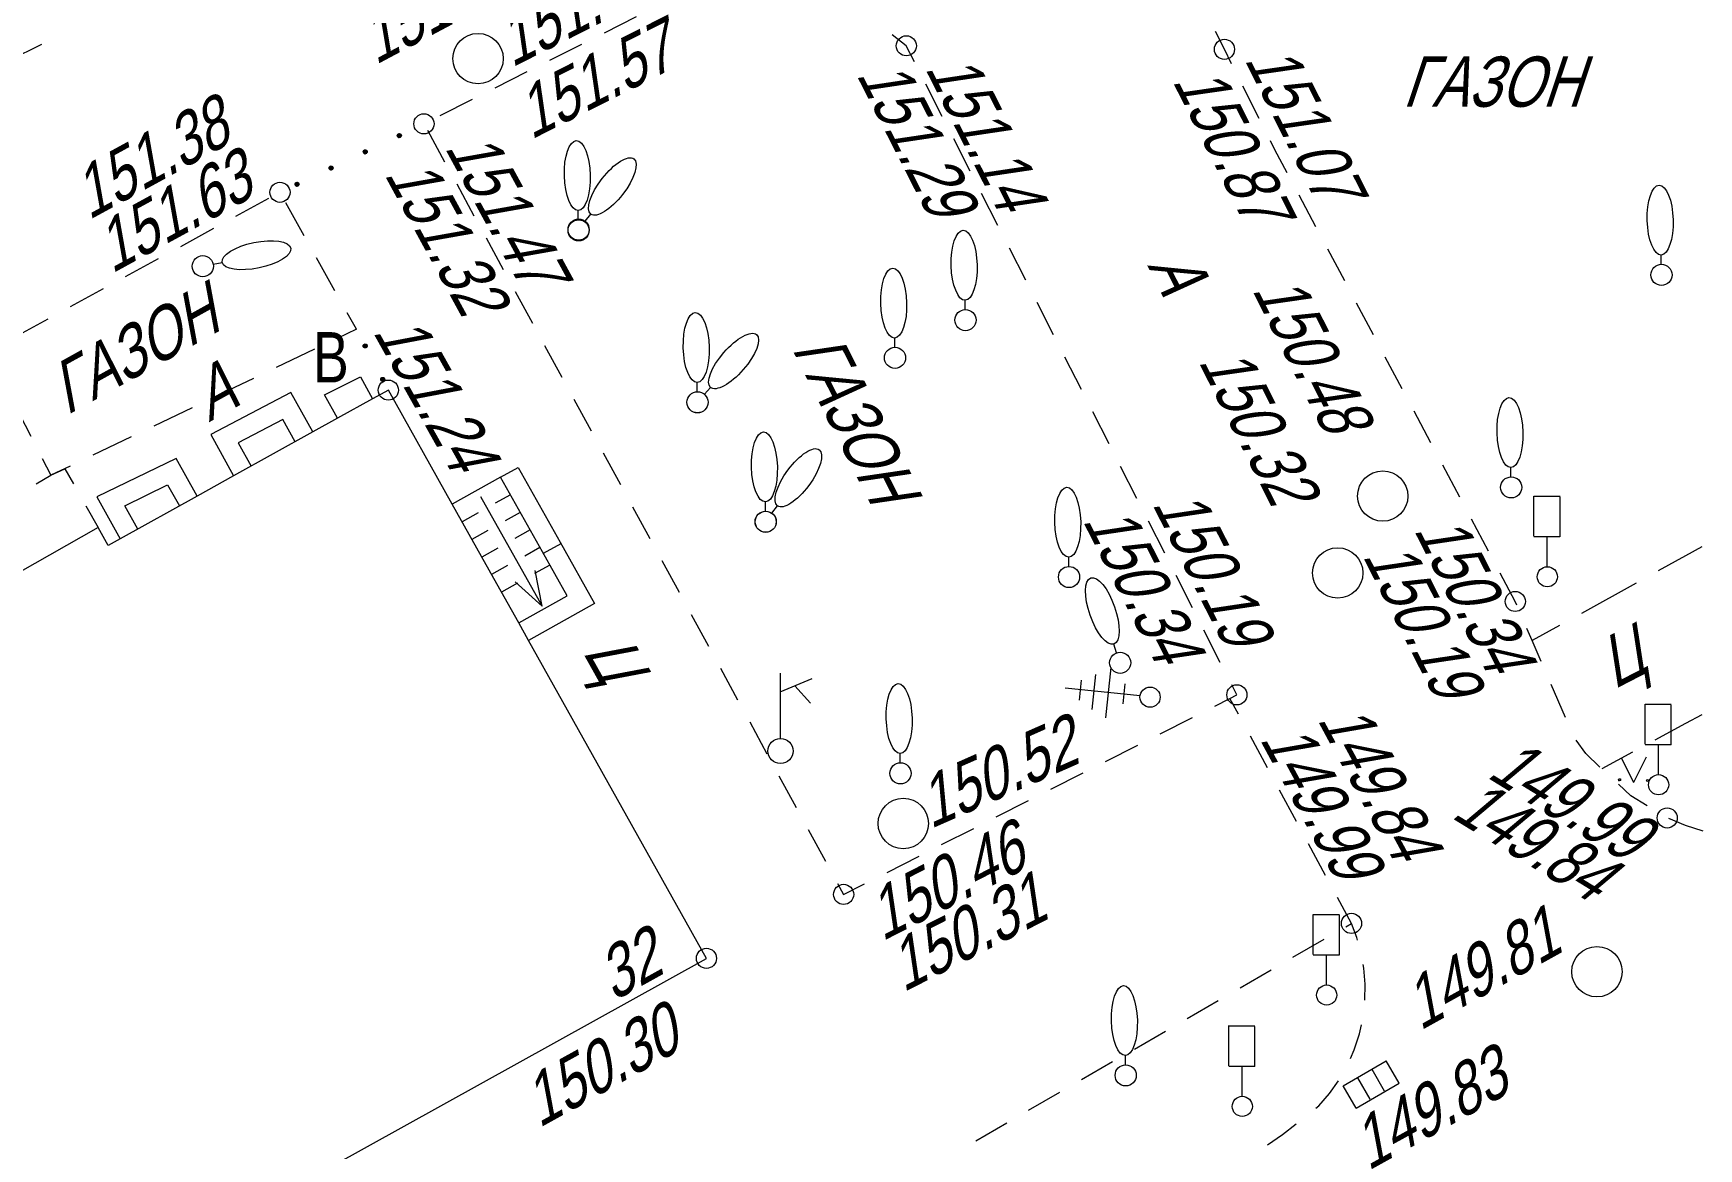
# Model space of a CAD drawing. Header units: metres. Extents: x 382 to 851, y 14083 to 14440.
# Drawn here: x 467.18 to 500.26, y 14293.19 to 14315.34 of the extents above; entities that cross this region are included whole.
import ezdxf
from ezdxf.enums import TextEntityAlignment as Align

# ---------------------------------------------------------------- set-up
doc = ezdxf.new("R2010")
doc.units = ezdxf.units.M
doc.header["$MEASUREMENT"] = 0
doc.linetypes.add('UP line', pattern=[1.5, 1, -0.5])
for name, color, linetype, lineweight in [('Бортовой камень', 7, 'Continuous', 25), ('Вентиляторы', 7, 'Continuous', 25), ('Внутреннее заполнение', 7, 'Continuous', 25), ('Горизонтали', 7, 'Continuous', 25), ('Граница улицы', 7, 'Continuous', 25), ('Здания', 7, 'Continuous', 25), ('Колодцы', 7, 'Continuous', 25), ('Крыльца', 7, 'Continuous', 25), ('Леса и газоны', 7, 'Continuous', 25), ('Лестницы набережных', 7, 'Continuous', 25), ('Навесы', 7, 'Continuous', 25), ('Номер дома', 7, 'Continuous', 25), ('Отдельно стоящее дерево', 7, 'Continuous', 25), ('Светофоры', 7, 'Continuous', 25), ('Указатель подз коммуникаций', 7, 'Continuous', 25), ('Фонтаны', 7, 'Continuous', 25), ('Части зданий', 7, 'Continuous', 25)]:
    doc.layers.add(name, color=color, linetype=linetype, lineweight=lineweight)
doc.styles.add('Style-RUSSIAN_1251', font='RUSSIAN_1251.shx')
doc.styles.add('Style-RUSSIAN_1251 I 0.32289', font='RUSSIAN_1251.shx', dxfattribs={"oblique": 18.5})

# ---------------------------------------------------------------- blocks, each defined once
blk = doc.blocks.new('DORZN1')
at = {"layer": 'Светофоры', "color": 251, "linetype": 'Continuous', "lineweight": 9}
for p, q in [((-0.27, 0.806), (-0.27, 1.603)), ((-0.27, 1.598), (0.252, 1.598)), ((0.252, 0.792), (0.252, 1.589)), ((-0.27, 0.801), (0.248, 0.801)), ((-0.004, 0.2), (-0.004, 0.801))]:
    blk.add_line(p, q, dxfattribs=at)
blk.add_arc((0, 0), 0.2, 0, 360, dxfattribs=at)
blk = doc.blocks.new('DORZN1_1')
at = {"layer": 'Светофоры', "color": 251, "linetype": 'Continuous', "lineweight": 9}
for p, q in [((-0.27, 0.806), (-0.27, 1.603)), ((-0.27, 1.598), (0.252, 1.598)), ((0.252, 0.792), (0.252, 1.589)), ((-0.27, 0.801), (0.248, 0.801)), ((-0.004, 0.2), (-0.004, 0.801))]:
    blk.add_line(p, q, dxfattribs=at)
blk.add_arc((0, 0), 0.2, 0, 360, dxfattribs=at)
blk = doc.blocks.new('KOLOD_2')
at = {"layer": 'Колодцы', "color": 251, "linetype": 'Continuous', "lineweight": 9}
blk.add_arc((0, 0), 0.5, 0, 360, dxfattribs=at)
blk = doc.blocks.new('RESHT1_1')
at = {"layer": 'Фонтаны', "color": 251, "linetype": 'Continuous', "lineweight": 9}
for p, q in [((-0.494, -0.254), (-0.494, 0.254)), ((-0.494, 0.254), (0.495, 0.254)), ((-0.163, -0.245), (-0.163, 0.251)), ((0.165, -0.245), (0.166, 0.251)), ((0.495, -0.255), (0.495, 0.254)), ((-0.494, -0.254), (0.495, -0.255))]:
    blk.add_line(p, q, dxfattribs=at)
blk = doc.blocks.new('KOLOD_3')
at = {"layer": 'Колодцы', "color": 251, "linetype": 'Continuous', "lineweight": 9}
blk.add_arc((0, 0), 0.5, 0, 360, dxfattribs=at)
blk = doc.blocks.new('PIKET_19')
at = {"layer": 'Горизонтали', "color": 251, "linetype": 'Continuous', "lineweight": 9}
blk.add_arc((0, 0), 0.2, 0, 360, dxfattribs=at)
blk = doc.blocks.new('DORZN1_4')
at = {"layer": 'Светофоры', "color": 251, "linetype": 'Continuous', "lineweight": 9}
for p, q in [((-0.27, 0.806), (-0.27, 1.603)), ((-0.27, 1.598), (0.252, 1.598)), ((0.252, 0.792), (0.252, 1.589)), ((-0.27, 0.801), (0.248, 0.801)), ((-0.004, 0.2), (-0.004, 0.801))]:
    blk.add_line(p, q, dxfattribs=at)
blk.add_arc((0, 0), 0.2, 0, 360, dxfattribs=at)
blk = doc.blocks.new('KOLOD_4')
at = {"layer": 'Колодцы', "color": 251, "linetype": 'Continuous', "lineweight": 9}
blk.add_arc((0, 0), 0.5, 0, 360, dxfattribs=at)
blk = doc.blocks.new('PIKET_22')
at = {"layer": 'Горизонтали', "color": 251, "linetype": 'Continuous', "lineweight": 9}
blk.add_arc((0, 0), 0.2, 0, 360, dxfattribs=at)
blk = doc.blocks.new('KOLOD_7')
at = {"layer": 'Колодцы', "color": 251, "linetype": 'Continuous', "lineweight": 9}
blk.add_arc((0, 0), 0.5, 0, 360, dxfattribs=at)
blk = doc.blocks.new('msdElementTypeLineString_5')
at = {"layer": 'Части зданий', "color": 251, "linetype": 'Continuous', "lineweight": 9}
for p, q in [((6.07, 2.902), (5.689, 2.72)), ((5.238, 2.504), (4.475, 2.139)), ((4.024, 1.924), (3.261, 1.559)), ((2.81, 1.343), (2.047, 0.978)), ((1.596, 0.763), (0.833, 0.398)), ((0.382, 0.182), (0.001, 0))]:
    blk.add_line(p, q, dxfattribs=at)
blk = doc.blocks.new('PIKET_29')
at = {"layer": 'Горизонтали', "color": 251, "linetype": 'Continuous', "lineweight": 9}
blk.add_arc((0, 0), 0.2, 0, 360, dxfattribs=at)
blk = doc.blocks.new('PIKET_30')
at = {"layer": 'Горизонтали', "color": 251, "linetype": 'Continuous', "lineweight": 9}
blk.add_arc((0, 0), 0.2, 0, 360, dxfattribs=at)
blk = doc.blocks.new('STRELK_1')
at = {"layer": 'Крыльца', "color": 251, "linetype": 'Continuous', "lineweight": 9, "flags": 128}
for points in [[(0, 2.5), (-0.226, 1.815)], [(0, 0), (0, 2.5)], [(0, 2.5), (0.226, 1.815)]]:
    blk.add_lwpolyline(points, dxfattribs=at)
blk = doc.blocks.new('UKAZ')
at = {"layer": 'Указатель подз коммуникаций', "color": 251, "linetype": 'Continuous', "lineweight": 9}
for p, q in [((-0.005, 1.178), (0.628, 1.437)), ((0.001, 0.254), (0.001, 1.549)), ((0.284, 1.292), (0.598, 0.948))]:
    blk.add_line(p, q, dxfattribs=at)
blk.add_arc((0, 0), 0.25, 0, 360, dxfattribs=at)
blk = doc.blocks.new('KOLOD_8')
at = {"layer": 'Колодцы', "color": 251, "linetype": 'Continuous', "lineweight": 9}
blk.add_arc((0, 0), 0.5, 0, 360, dxfattribs=at)
blk = doc.blocks.new('GAZON_1')
at = {"layer": 'Леса и газоны', "color": 251, "linetype": 'Continuous', "lineweight": 9}
for p in [(-0.248, 0.499), (0.251, 0.502)]:
    blk.add_line(p, (0, 0), dxfattribs=at)
for centre in [(-0.276, 0.057), (0.279, 0.039)]:
    blk.add_arc(centre, 0.02, 0, 360, dxfattribs=at)
blk.add_point((-0.29, 0.043), dxfattribs=at)
blk = doc.blocks.new('DEREVO_30')
at = {"layer": 'Отдельно стоящее дерево', "color": 251, "linetype": 'Continuous', "lineweight": 9, "flags": 128}
blk.add_lwpolyline([(-0.007, 0.21), (-0.007, 0.393)], dxfattribs=at)
at = {"layer": 'Отдельно стоящее дерево', "color": 251, "linetype": 'Continuous', "lineweight": 9}
blk.add_arc((0.00031, -0.00017), 0.21, 0, 359.999994, dxfattribs=at)
blk.add_ellipse((-0.02519, 1.08783), major_axis=(-0.0185, 0.695), ratio=0.36982862, dxfattribs=at)
blk = doc.blocks.new('DEREVO_44')
at = {"layer": 'Отдельно стоящее дерево', "color": 251, "linetype": 'Continuous', "lineweight": 9, "flags": 128}
blk.add_lwpolyline([(-0.007, 0.21), (-0.007, 0.393)], dxfattribs=at)
at = {"layer": 'Отдельно стоящее дерево', "color": 251, "linetype": 'Continuous', "lineweight": 9}
blk.add_arc((0, 0), 0.21, 0, 360, dxfattribs=at)
blk.add_ellipse((-0.026, 1.088), major_axis=(-0.019, 0.695), ratio=0.369829, dxfattribs=at)
blk = doc.blocks.new('DEREVO_45')
at = {"layer": 'Отдельно стоящее дерево', "color": 251, "linetype": 'Continuous', "lineweight": 9, "flags": 128}
blk.add_lwpolyline([(-0.007, 0.21), (-0.007, 0.393)], dxfattribs=at)
at = {"layer": 'Отдельно стоящее дерево', "color": 251, "linetype": 'Continuous', "lineweight": 9}
blk.add_arc((0, 0), 0.21, 0, 360, dxfattribs=at)
blk.add_ellipse((-0.025, 1.088), major_axis=(-0.019, 0.695), ratio=0.369829, dxfattribs=at)
blk = doc.blocks.new('DEREVO_52')
at = {"layer": 'Отдельно стоящее дерево', "color": 251, "linetype": 'Continuous', "lineweight": 9, "flags": 128}
blk.add_lwpolyline([(-0.007, 0.21), (-0.006, 0.392)], dxfattribs=at)
at = {"layer": 'Отдельно стоящее дерево', "color": 251, "linetype": 'Continuous', "lineweight": 9}
blk.add_arc((0, 0), 0.21, 0, 360, dxfattribs=at)
blk.add_ellipse((-0.026, 1.088), major_axis=(-0.018, 0.695), ratio=0.369829, dxfattribs=at)
blk = doc.blocks.new('DEREVO_53')
at = {"layer": 'Отдельно стоящее дерево', "color": 251, "linetype": 'Continuous', "lineweight": 9, "flags": 128}
blk.add_lwpolyline([(-0.007, 0.21), (-0.007, 0.393)], dxfattribs=at)
at = {"layer": 'Отдельно стоящее дерево', "color": 251, "linetype": 'Continuous', "lineweight": 9}
blk.add_arc((0, 0), 0.21, 0, 360, dxfattribs=at)
blk.add_ellipse((-0.026, 1.088), major_axis=(-0.019, 0.695), ratio=0.369829, dxfattribs=at)
blk = doc.blocks.new('DEREVO_54')
at = {"layer": 'Отдельно стоящее дерево', "color": 251, "linetype": 'Continuous', "lineweight": 9, "flags": 128}
blk.add_lwpolyline([(-0.007, 0.21), (-0.007, 0.393)], dxfattribs=at)
at = {"layer": 'Отдельно стоящее дерево', "color": 251, "linetype": 'Continuous', "lineweight": 9}
blk.add_arc((0, 0), 0.21, 0, 360, dxfattribs=at)
blk.add_ellipse((-0.026, 1.088), major_axis=(-0.019, 0.695), ratio=0.369829, dxfattribs=at)
blk = doc.blocks.new('DEREVO_55')
at = {"layer": 'Отдельно стоящее дерево', "color": 251, "linetype": 'Continuous', "lineweight": 9, "flags": 128}
blk.add_lwpolyline([(-0.007, 0.211), (-0.007, 0.392)], dxfattribs=at)
at = {"layer": 'Отдельно стоящее дерево', "color": 251, "linetype": 'Continuous', "lineweight": 9}
blk.add_arc((0, 0), 0.21, 0, 360, dxfattribs=at)
blk.add_ellipse((-0.026, 1.088), major_axis=(-0.018, 0.695), ratio=0.369829, dxfattribs=at)
blk = doc.blocks.new('DEREVO_56')
at = {"layer": 'Отдельно стоящее дерево', "color": 251, "linetype": 'Continuous', "lineweight": 9, "flags": 128}
blk.add_lwpolyline([(-0.007, 0.21), (-0.007, 0.393)], dxfattribs=at)
at = {"layer": 'Отдельно стоящее дерево', "color": 251, "linetype": 'Continuous', "lineweight": 9}
blk.add_arc((-0.00009, 0.00041), 0.21, 0, 359.999994, dxfattribs=at)
blk.add_ellipse((-0.02559, 1.08841), major_axis=(-0.0185, 0.695), ratio=0.36982862, dxfattribs=at)
blk = doc.blocks.new('DEREVO_57')
at = {"layer": 'Отдельно стоящее дерево', "color": 251, "linetype": 'Continuous', "lineweight": 9, "flags": 128}
blk.add_lwpolyline([(-0.007, 0.21), (-0.007, 0.393)], dxfattribs=at)
at = {"layer": 'Отдельно стоящее дерево', "color": 251, "linetype": 'Continuous', "lineweight": 9}
blk.add_arc((0, 0), 0.21, 0, 360, dxfattribs=at)
blk.add_ellipse((-0.026, 1.088), major_axis=(-0.019, 0.695), ratio=0.369829, dxfattribs=at)
blk = doc.blocks.new('DEREVO_58')
at = {"layer": 'Отдельно стоящее дерево', "color": 251, "linetype": 'Continuous', "lineweight": 9, "flags": 128}
blk.add_lwpolyline([(-0.006, 0.21), (-0.007, 0.393)], dxfattribs=at)
at = {"layer": 'Отдельно стоящее дерево', "color": 251, "linetype": 'Continuous', "lineweight": 9}
blk.add_arc((0.001, 0), 0.21, 0, 360, dxfattribs=at)
blk.add_ellipse((-0.025, 1.088), major_axis=(-0.018, 0.695), ratio=0.369829, dxfattribs=at)
blk = doc.blocks.new('DEREVO_59')
at = {"layer": 'Отдельно стоящее дерево', "color": 251, "linetype": 'Continuous', "lineweight": 9, "flags": 128}
blk.add_lwpolyline([(-0.007, 0.21), (-0.007, 0.393)], dxfattribs=at)
at = {"layer": 'Отдельно стоящее дерево', "color": 251, "linetype": 'Continuous', "lineweight": 9}
blk.add_arc((-0.00045, 0.00045), 0.21, 0, 359.999994, dxfattribs=at)
blk.add_ellipse((-0.02595, 1.08845), major_axis=(-0.0185, 0.695), ratio=0.36982862, dxfattribs=at)
blk = doc.blocks.new('DEREVO_60')
at = {"layer": 'Отдельно стоящее дерево', "color": 251, "linetype": 'Continuous', "lineweight": 9, "flags": 128}
blk.add_lwpolyline([(-0.007, 0.21), (-0.007, 0.393)], dxfattribs=at)
at = {"layer": 'Отдельно стоящее дерево', "color": 251, "linetype": 'Continuous', "lineweight": 9}
blk.add_arc((0, 0), 0.21, 0, 360, dxfattribs=at)
blk.add_ellipse((-0.026, 1.088), major_axis=(-0.019, 0.695), ratio=0.369829, dxfattribs=at)
blk = doc.blocks.new('DEREVO_61')
at = {"layer": 'Отдельно стоящее дерево', "color": 251, "linetype": 'Continuous', "lineweight": 9, "flags": 128}
blk.add_lwpolyline([(-0.007, 0.21), (-0.007, 0.393)], dxfattribs=at)
at = {"layer": 'Отдельно стоящее дерево', "color": 251, "linetype": 'Continuous', "lineweight": 9}
blk.add_arc((-0.00004, 0.00007), 0.21, 0, 359.999994, dxfattribs=at)
blk.add_ellipse((-0.02554, 1.08807), major_axis=(-0.0185, 0.695), ratio=0.36982862, dxfattribs=at)
blk = doc.blocks.new('DEREVO_62')
at = {"layer": 'Отдельно стоящее дерево', "color": 251, "linetype": 'Continuous', "lineweight": 9, "flags": 128}
blk.add_lwpolyline([(-0.007, 0.21), (-0.007, 0.393)], dxfattribs=at)
at = {"layer": 'Отдельно стоящее дерево', "color": 251, "linetype": 'Continuous', "lineweight": 9}
blk.add_arc((0, 0), 0.21, 0, 360, dxfattribs=at)
blk.add_ellipse((-0.025, 1.088), major_axis=(-0.019, 0.695), ratio=0.369829, dxfattribs=at)
blk = doc.blocks.new('LISTVN')
at = {"layer": 'Отдельно стоящее дерево', "color": 251, "linetype": 'Continuous', "lineweight": 9}
for p, q in [((-0.197, 1.389), (0.203, 1.389)), ((-0.361, 1.118), (0.339, 1.118)), ((-0.494, 0.83), (0.506, 0.83)), ((-0.188, 0.521), (0.212, 0.521))]:
    blk.add_line(p, q, dxfattribs=at)
at = {"layer": 'Отдельно стоящее дерево', "color": 251, "linetype": 'Continuous', "lineweight": 9, "flags": 128}
blk.add_lwpolyline([(0.007, 0.198), (0.007, 1.694)], dxfattribs=at)
at = {"layer": 'Отдельно стоящее дерево', "color": 251, "linetype": 'Continuous', "lineweight": 9}
blk.add_arc((0, 0), 0.2, 0, 360, dxfattribs=at)
blk = doc.blocks.new('DEREVO_63')
at = {"layer": 'Отдельно стоящее дерево', "color": 251, "linetype": 'Continuous', "lineweight": 9, "flags": 128}
blk.add_lwpolyline([(-0.007, 0.21), (-0.007, 0.393)], dxfattribs=at)
at = {"layer": 'Отдельно стоящее дерево', "color": 251, "linetype": 'Continuous', "lineweight": 9}
blk.add_arc((0, 0), 0.21, 0, 360, dxfattribs=at)
blk.add_ellipse((-0.026, 1.088), major_axis=(-0.019, 0.695), ratio=0.369829, dxfattribs=at)
blk = doc.blocks.new('msdElementTypeLineString_8')
at = {"layer": 'Навесы', "color": 251, "linetype": 'Continuous', "lineweight": 9}
for p, q in [((0.995, 1.742), (1.856, 2.238)), ((3.279, 2.051), (3.523, 1.618)), ((0.662, 0), (0.417, 0.433))]:
    blk.add_line(p, q, dxfattribs=at)
at = {"layer": 'Навесы', "color": 251, "linetype": 'Continuous', "lineweight": 9, "flags": 128}
for points in [[(2.289, 2.488), (2.584, 2.657), (2.863, 2.787), (3.033, 2.486)], [(0.171, 0.868), (0.001, 1.169), (0.562, 1.493)]]:
    blk.add_lwpolyline(points, dxfattribs=at)
blk = doc.blocks.new('msdElementTypeLine_1')
at = {"layer": 'Граница улицы', "color": 251, "linetype": 'Continuous', "lineweight": 9}
for p, q in [((0.175, 0.925), (0.199, 0.88)), ((0.176, 0.914), (0.189, 0.887)), ((0.178, 0.931), (0.205, 0.879)), ((0.18, 0.936), (0.211, 0.878)), ((0.183, 0.941), (0.217, 0.878)), ((0.187, 0.946), (0.222, 0.879)), ((0.191, 0.949), (0.227, 0.88)), ((0.195, 0.952), (0.232, 0.881)), ((0.2, 0.953), (0.236, 0.884)), ((0.205, 0.955), (0.24, 0.888)), ((0.21, 0.956), (0.244, 0.891)), ((0.215, 0.957), (0.247, 0.895)), ((0.221, 0.956), (0.25, 0.901)), ((0.227, 0.954), (0.253, 0.907)), ((0.236, 0.95), (0.253, 0.916)), ((0.245, 0.943), (0.249, 0.935)), ((0.524, 0.261), (0.547, 0.216)), ((0.524, 0.25), (0.538, 0.223)), ((0.527, 0.267), (0.554, 0.215)), ((0.529, 0.272), (0.56, 0.214)), ((0.532, 0.277), (0.566, 0.214)), ((0.536, 0.282), (0.571, 0.215)), ((0.54, 0.285), (0.576, 0.216)), ((0.544, 0.288), (0.581, 0.217)), ((0.549, 0.289), (0.585, 0.22)), ((0.553, 0.291), (0.589, 0.224)), ((0.558, 0.292), (0.593, 0.227)), ((0.564, 0.293), (0.596, 0.231)), ((0.57, 0.292), (0.599, 0.237)), ((0.576, 0.29), (0.601, 0.243)), ((0.584, 0.286), (0.602, 0.252)), ((0.593, 0.279), (0.598, 0.271))]:
    blk.add_line(p, q, dxfattribs=at)
for centre in [(0.214, 0.917), (0.563, 0.253)]:
    blk.add_circle(centre, 0.04, dxfattribs=at)
blk = doc.blocks.new('PIKET_54')
at = {"layer": 'Горизонтали', "color": 251, "linetype": 'Continuous', "lineweight": 9}
blk.add_arc((0, 0), 0.2, 0, 360, dxfattribs=at)
blk = doc.blocks.new('PIKET_55')
at = {"layer": 'Горизонтали', "color": 251, "linetype": 'Continuous', "lineweight": 9}
blk.add_arc((0, 0), 0.2, 0, 360, dxfattribs=at)
blk = doc.blocks.new('PIKET_57')
at = {"layer": 'Горизонтали', "color": 251, "linetype": 'Continuous', "lineweight": 9}
blk.add_arc((0, 0), 0.2, 0, 360, dxfattribs=at)
blk = doc.blocks.new('PIKET_58')
at = {"layer": 'Горизонтали', "color": 251, "linetype": 'Continuous', "lineweight": 9}
blk.add_arc((0, 0), 0.2, 0, 360, dxfattribs=at)
blk = doc.blocks.new('PIKET_59')
at = {"layer": 'Горизонтали', "color": 251, "linetype": 'Continuous', "lineweight": 9}
blk.add_arc((0, 0), 0.2, 0, 360, dxfattribs=at)
blk = doc.blocks.new('PIKET_60')
at = {"layer": 'Горизонтали', "color": 251, "linetype": 'Continuous', "lineweight": 9}
blk.add_arc((0, 0), 0.2, 0, 360, dxfattribs=at)
blk = doc.blocks.new('msdElementTypeLineString_17')
at = {"layer": 'Лестницы набережных', "linetype": 'Continuous', "lineweight": 9}
for points in [[(25.41, 12.933), (25.288, 13.207), (27.116, 14.019), (27.238, 13.745)], [(27.238, 13.745), (27.116, 14.019), (27.171, 14.044), (27.293, 13.77)], [(26.5, 12.98), (26.125, 13.251), (26.541, 13.435)], [(23.582, 12.121), (23.46, 12.395), (25.288, 13.207), (25.41, 12.933)], [(24.672, 12.168), (24.297, 12.439), (24.714, 12.623)], [(21.755, 11.308), (21.633, 11.582), (23.46, 12.395), (23.582, 12.121)], [(19.927, 10.496), (19.805, 10.77), (21.633, 11.582), (21.755, 11.308)], [(22.844, 11.355), (22.47, 11.627), (22.886, 11.811)], [(21.017, 10.543), (20.642, 10.814), (21.058, 10.998)], [(18.1, 9.684), (17.978, 9.958), (19.805, 10.77), (19.927, 10.496)], [(16.314, 8.809), (16.173, 9.074), (17.148, 9.589), (17.978, 9.958), (18.1, 9.684), (17.279, 9.319)], [(19.189, 9.731), (18.815, 10.002), (19.231, 10.186)], [(17.389, 8.925), (16.997, 9.17), (17.399, 9.382)], [(14.545, 7.874), (14.405, 8.14), (16.173, 9.074), (16.314, 8.809)], [(15.62, 7.99), (15.228, 8.236), (15.631, 8.447)], [(12.777, 6.94), (12.637, 7.205), (14.405, 8.14), (14.545, 7.874)], [(13.852, 7.056), (13.46, 7.301), (13.863, 7.513)], [(11.009, 6.006), (10.869, 6.271), (12.637, 7.205), (12.777, 6.94)], [(12.084, 6.122), (11.692, 6.367), (12.094, 6.579)], [(9.24, 5.071), (9.1, 5.336), (10.869, 6.271), (11.009, 6.006)], [(10.315, 5.187), (9.923, 5.432), (10.326, 5.644)], [(7.472, 4.137), (7.332, 4.402), (9.1, 5.336), (9.24, 5.071)], [(8.547, 4.253), (8.155, 4.498), (8.558, 4.71)], [(5.704, 3.202), (5.564, 3.468), (7.332, 4.402), (7.472, 4.137)], [(6.779, 3.318), (6.387, 3.564), (6.79, 3.775)], [(3.936, 2.268), (3.795, 2.533), (5.564, 3.468), (5.704, 3.202)], [(5.011, 2.384), (4.619, 2.629), (5.021, 2.841)], [(2.167, 1.333), (2.027, 1.599), (3.795, 2.533), (3.936, 2.268)], [(3.242, 1.449), (2.85, 1.695), (3.253, 1.906)], [(0.399, 0.399), (0.259, 0.664), (2.027, 1.599), (2.167, 1.333)], [(1.474, 0.515), (1.082, 0.76), (1.485, 0.972)]]:
    blk.add_hatch(color=251, dxfattribs=at).paths.add_polyline_path(points)
blk = doc.blocks.new('DORZN1_5')
at = {"layer": 'Светофоры', "color": 251, "linetype": 'Continuous', "lineweight": 9}
for p, q in [((-0.27, 0.806), (-0.27, 1.603)), ((-0.27, 1.598), (0.252, 1.598)), ((0.252, 0.792), (0.252, 1.589)), ((-0.27, 0.801), (0.248, 0.801)), ((-0.004, 0.2), (-0.004, 0.801))]:
    blk.add_line(p, q, dxfattribs=at)
blk.add_arc((0, 0), 0.2, 0, 360, dxfattribs=at)
blk = doc.blocks.new('msdElementTypeShape')
at = {"layer": 'Бортовой камень', "color": 251, "linetype": 'Continuous', "lineweight": 9}
for p, q in [((4.218, 17.43), (3.578, 17.107)), ((3.132, 16.882), (2.492, 16.56)), ((9.582, 16.854), (9.3, 17.075)), ((9.745, 16.535), (9.582, 16.854)), ((2.045, 16.335), (1.405, 16.012)), ((10.297, 15.451), (9.972, 16.089)), ((0.959, 15.787), (0.319, 15.465)), ((0.069, 15.178), (0.411, 14.549)), ((10.849, 14.366), (10.524, 15.005)), ((0.651, 14.11), (0.994, 13.48)), ((11.402, 13.282), (11.076, 13.921)), ((1.233, 13.041), (1.576, 12.412)), ((11.954, 12.198), (11.629, 12.837)), ((1.815, 11.973), (2.158, 11.343)), ((12.506, 11.114), (12.181, 11.753)), ((2.397, 10.904), (2.74, 10.275)), ((13.059, 10.03), (12.733, 10.668)), ((2.979, 9.836), (3.322, 9.206)), ((13.611, 8.946), (13.286, 9.584)), ((3.561, 8.767), (3.904, 8.138)), ((14.163, 7.861), (13.838, 8.5)), ((4.143, 7.699), (4.486, 7.069)), ((14.716, 6.777), (14.39, 7.416)), ((4.725, 6.63), (5.068, 6.001)), ((15.268, 5.693), (14.943, 6.332)), ((5.307, 5.562), (5.65, 4.932)), ((15.82, 4.609), (15.495, 5.248)), ((5.889, 4.493), (6.232, 3.864)), ((6.471, 3.425), (6.814, 2.795)), ((14.624, 3.19), (15.264, 3.515)), ((13.539, 2.64), (14.179, 2.964)), ((7.053, 2.356), (7.396, 1.727)), ((12.454, 2.089), (13.094, 2.414)), ((11.369, 1.539), (12.009, 1.863)), ((7.635, 1.288), (7.978, 0.658)), ((10.284, 0.988), (10.923, 1.312)), ((9.199, 0.438), (9.838, 0.762))]:
    blk.add_line(p, q, dxfattribs=at)
at = {"layer": 'Бортовой камень', "color": 251, "linetype": 'Continuous', "lineweight": 9, "flags": 128}
for points in [[(6.56, 17.988), (6.429, 17.992), (6.042, 17.972), (5.846, 17.947)], [(7.76, 17.813), (7.587, 17.862), (7.205, 17.936), (7.058, 17.953)], [(5.354, 17.857), (5.289, 17.843), (4.93, 17.737), (4.672, 17.638)], [(8.879, 17.345), (8.665, 17.465), (8.321, 17.624), (8.235, 17.656)], [(15.71, 3.741), (16.01, 3.894), (16.149, 3.964), (16.047, 4.164)], [(8.217, 0.219), (8.337, 0), (8.753, 0.211)]]:
    blk.add_lwpolyline(points, dxfattribs=at)
blk = doc.blocks.new('msdElementTypeLine_13')
at = {"layer": 'Граница улицы', "color": 251, "linetype": 'Continuous', "lineweight": 9}
for p, q in [((2.371, 1.17), (2.434, 1.2)), ((2.371, 1.164), (2.438, 1.196)), ((2.373, 1.176), (2.429, 1.202)), ((2.373, 1.159), (2.441, 1.192)), ((2.374, 1.182), (2.423, 1.205)), ((2.374, 1.154), (2.444, 1.188)), ((2.375, 1.149), (2.447, 1.184)), ((2.378, 1.145), (2.449, 1.179)), ((2.379, 1.19), (2.413, 1.206)), ((2.381, 1.141), (2.449, 1.173)), ((2.385, 1.137), (2.45, 1.168)), ((2.386, 1.199), (2.394, 1.203)), ((2.39, 1.134), (2.45, 1.163)), ((2.396, 1.131), (2.448, 1.156)), ((2.402, 1.129), (2.447, 1.15)), ((2.413, 1.128), (2.44, 1.141)), ((1.694, 0.847), (1.757, 0.877)), ((1.694, 0.842), (1.761, 0.874)), ((1.695, 0.854), (1.751, 0.88)), ((1.695, 0.837), (1.764, 0.87)), ((1.697, 0.86), (1.745, 0.883)), ((1.697, 0.832), (1.767, 0.866)), ((1.698, 0.827), (1.77, 0.862)), ((1.701, 0.823), (1.771, 0.857)), ((1.702, 0.868), (1.736, 0.884)), ((1.704, 0.819), (1.772, 0.851)), ((1.708, 0.815), (1.773, 0.846)), ((1.709, 0.877), (1.717, 0.88)), ((1.713, 0.812), (1.772, 0.84)), ((1.719, 0.809), (1.771, 0.834)), ((1.724, 0.807), (1.769, 0.828)), ((1.735, 0.806), (1.763, 0.819)), ((1.016, 0.525), (1.08, 0.555)), ((1.017, 0.52), (1.084, 0.552)), ((1.018, 0.532), (1.074, 0.558)), ((1.018, 0.515), (1.087, 0.548)), ((1.019, 0.538), (1.068, 0.561)), ((1.019, 0.51), (1.09, 0.544)), ((1.021, 0.505), (1.093, 0.539)), ((1.024, 0.546), (1.059, 0.562)), ((1.024, 0.501), (1.094, 0.534)), ((1.027, 0.497), (1.094, 0.529)), ((1.031, 0.555), (1.039, 0.558)), ((1.031, 0.493), (1.096, 0.524)), ((1.035, 0.49), (1.095, 0.518)), ((1.041, 0.487), (1.094, 0.512)), ((1.047, 0.484), (1.092, 0.506)), ((1.058, 0.484), (1.085, 0.497)), ((0.339, 0.203), (0.402, 0.233)), ((0.339, 0.198), (0.406, 0.23)), ((0.341, 0.209), (0.397, 0.236)), ((0.341, 0.193), (0.409, 0.226)), ((0.342, 0.216), (0.391, 0.239)), ((0.342, 0.188), (0.412, 0.221)), ((0.343, 0.183), (0.415, 0.217)), ((0.346, 0.179), (0.417, 0.212)), ((0.347, 0.224), (0.381, 0.24)), ((0.349, 0.175), (0.417, 0.207)), ((0.353, 0.171), (0.418, 0.202)), ((0.354, 0.232), (0.362, 0.236)), ((0.358, 0.168), (0.418, 0.196)), ((0.364, 0.165), (0.416, 0.19)), ((0.37, 0.162), (0.415, 0.184)), ((0.381, 0.162), (0.408, 0.175))]:
    blk.add_line(p, q, dxfattribs=at)
for centre in [(2.411, 1.167), (1.734, 0.845), (1.056, 0.523), (0.379, 0.201)]:
    blk.add_circle(centre, 0.04, dxfattribs=at)
blk = doc.blocks.new('PIKET_99')
at = {"layer": 'Горизонтали', "color": 251, "linetype": 'Continuous', "lineweight": 9}
blk.add_arc((0, 0), 0.2, 0, 360, dxfattribs=at)
blk = doc.blocks.new('msdElementTypeLineString_24')
at = {"layer": 'Бортовой камень', "color": 251, "linetype": 'Continuous', "lineweight": 9}
for p, q in [((5.583, 5.498), (4.926, 5.139)), ((6.291, 4.755), (5.927, 5.409)), ((4.487, 4.899), (3.83, 4.541)), ((3.391, 4.301), (2.735, 3.942)), ((6.9, 3.665), (6.535, 4.319)), ((2.296, 3.702), (1.639, 3.344)), ((1.2, 3.104), (0.543, 2.745)), ((7.326, 2.902), (7.144, 3.229)), ((0.516, 1.444), (0.858, 0.778)), ((1.086, 0.333), (1.257, 0))]:
    blk.add_line(p, q, dxfattribs=at)
at = {"layer": 'Бортовой камень', "color": 251, "linetype": 'Continuous', "lineweight": 9, "flags": 128}
blk.add_lwpolyline([(0.105, 2.505), (0, 2.448), (0.287, 1.888)], dxfattribs=at)
blk = doc.blocks.new('msdElementTypeLineString_28')
at = {"layer": 'Бортовой камень', "color": 251, "linetype": 'Continuous', "lineweight": 9}
blk.add_line((20.545, 11.233), (19.907, 10.913), dxfattribs=at)
blk = doc.blocks.new('msdElementTypeLineString_39')
at = {"layer": 'Граница улицы', "color": 251, "linetype": 'Continuous', "lineweight": 9}
for p, q in [((58.976, 38.387), (58.806, 38.701)), ((59.552, 37.319), (59.213, 37.947)), ((60.129, 36.252), (59.79, 36.879)), ((60.706, 35.184), (60.367, 35.812)), ((60.059, 33.559), (60.676, 33.916)), ((59.008, 32.951), (59.626, 33.308)), ((57.958, 32.344), (58.575, 32.701)), ((56.908, 31.736), (57.525, 32.093)), ((55.858, 31.129), (56.475, 31.486)), ((54.807, 30.521), (55.425, 30.878)), ((53.757, 29.914), (54.374, 30.271))]:
    blk.add_line(p, q, dxfattribs=at)
at = {"layer": 'Граница улицы', "color": 251, "linetype": 'Continuous', "lineweight": 9, "flags": 128}
blk.add_lwpolyline([(61.109, 34.166), (61.221, 34.231), (60.944, 34.745)], dxfattribs=at)
blk = doc.blocks.new('msdElementTypeLineString_40')
at = {"layer": 'Бортовой камень', "color": 251, "linetype": 'Continuous', "lineweight": 9, "flags": 128}
for points in [[(79.346, 47.328), (79.332, 47.381), (79.225, 47.66)], [(79.493, 46.138), (79.498, 46.452), (79.471, 46.774), (79.459, 46.842)], [(79.203, 44.974), (79.279, 45.146), (79.384, 45.465), (79.423, 45.643)], [(78.519, 43.992), (78.577, 44.038), (78.789, 44.282), (78.968, 44.534)], [(77.559, 43.262), (77.855, 43.468), (78.126, 43.682)]]:
    blk.add_lwpolyline(points, dxfattribs=at)
blk = doc.blocks.new('msdElementTypeLineString_54')
at = {"layer": 'Бортовой камень', "color": 251, "linetype": 'Continuous', "lineweight": 9}
for p, q in [((0.709, 23.808), (0.387, 24.447)), ((1.258, 22.723), (0.935, 23.362)), ((1.806, 21.638), (1.483, 22.277)), ((2.354, 20.553), (2.031, 21.192)), ((2.902, 19.468), (2.579, 20.107)), ((3.45, 18.383), (3.127, 19.022)), ((3.998, 17.298), (3.675, 17.936)), ((4.546, 16.212), (4.224, 16.851)), ((5.641, 14.041), (5.319, 14.681)), ((6.769, 11.888), (6.433, 12.519)), ((7.34, 10.814), (7.004, 11.446)), ((7.911, 9.741), (7.575, 10.373)), ((8.482, 8.668), (8.146, 9.3)), ((9.053, 7.595), (8.717, 8.226)), ((9.624, 6.521), (9.288, 7.153)), ((10.195, 5.448), (9.859, 6.08)), ((11.726, 2.14), (11.442, 2.797)), ((14.11, 0), (13.778, 0.134))]:
    blk.add_line(p, q, dxfattribs=at)
at = {"layer": 'Бортовой камень', "color": 251, "linetype": 'Continuous', "lineweight": 9, "flags": 128}
for points in [[(0.161, 24.894), (0.07, 25.075), (0, 25.213)], [(5.094, 15.127), (4.95, 15.413), (4.772, 15.766)], [(6.198, 12.961), (5.954, 13.42), (5.866, 13.595)], [(10.76, 4.372), (10.728, 4.447), (10.43, 5.007)], [(11.243, 3.256), (11.064, 3.67), (10.959, 3.913)], [(12.41, 1.154), (12.131, 1.425), (11.94, 1.691)], [(13.349, 0.39), (13.024, 0.589), (12.777, 0.815)]]:
    blk.add_lwpolyline(points, dxfattribs=at)
blk = doc.blocks.new('msdElementTypeLineString_55')
at = {"layer": 'Граница улицы', "color": 251, "linetype": 'Continuous', "lineweight": 9}
for p, q in [((1.665, 0.902), (1.052, 0.57)), ((0.613, 0.332), (0, 0))]:
    blk.add_line(p, q, dxfattribs=at)
blk = doc.blocks.new('msdElementTypeLineString_56')
at = {"layer": 'Граница улицы', "color": 251, "linetype": 'Continuous', "lineweight": 9}
for p, q in [((3.046, 1.681), (2.503, 1.382)), ((2.066, 1.14), (0.98, 0.541)), ((0.543, 0.3), (0, 0))]:
    blk.add_line(p, q, dxfattribs=at)
blk = doc.blocks.new('msdElementTypeLineString_129')
at = {"layer": 'Граница улицы', "color": 251, "linetype": 'Continuous', "lineweight": 9}
for p, q in [((2.491, 2.768), (1.846, 2.418)), ((3.151, 1.799), (2.773, 2.427)), ((1.407, 2.18), (0.762, 1.831)), ((0.322, 1.593), (0, 1.419)), ((3.786, 0.743), (3.408, 1.371)), ((4.233, 0), (4.044, 0.314))]:
    blk.add_line(p, q, dxfattribs=at)
blk = doc.blocks.new('msdElementTypeLineString_130')
at = {"layer": 'Граница улицы', "color": 251, "linetype": 'Continuous', "lineweight": 9}
for p, q in [((7.59, 4.189), (7.267, 4.01)), ((6.829, 3.769), (6.183, 3.412)), ((5.745, 3.171), (5.098, 2.814)), ((4.66, 2.572), (4.014, 2.216)), ((3.576, 1.974), (2.93, 1.617)), ((2.492, 1.376), (1.845, 1.019)), ((1.408, 0.778), (0.761, 0.421)), ((0.323, 0.179), (0, 0.001))]:
    blk.add_line(p, q, dxfattribs=at)
blk = doc.blocks.new('msdElementTypeLineString_131')
at = {"layer": 'Бортовой камень', "color": 251, "linetype": 'Continuous', "lineweight": 9}
for p, q in [((0, 24.935), (0.165, 24.608)), ((0.39, 24.161), (0.719, 23.508)), ((0.944, 23.061), (1.274, 22.408)), ((1.499, 21.961), (1.828, 21.307)), ((2.053, 20.861), (2.383, 20.207)), ((2.608, 19.761), (2.937, 19.107)), ((3.162, 18.66), (3.492, 18.007)), ((3.717, 17.56), (4.047, 16.906)), ((4.272, 16.46), (4.601, 15.806)), ((4.826, 15.36), (5.156, 14.706)), ((5.381, 14.259), (5.71, 13.606)), ((5.935, 13.159), (6.265, 12.505)), ((6.49, 12.059), (6.819, 11.405)), ((7.587, 9.853), (7.905, 9.193)), ((8.122, 8.743), (8.439, 8.083)), ((8.656, 7.633), (8.974, 6.973)), ((6.138, 1.735), (5.468, 1.44)), ((5.01, 1.239), (4.339, 0.945)), ((0.348, 0.194), (0, 0.308))]:
    blk.add_line(p, q, dxfattribs=at)
at = {"layer": 'Бортовой камень', "color": 251, "linetype": 'Continuous', "lineweight": 9, "flags": 128}
for points in [[(7.044, 10.959), (7.276, 10.499), (7.37, 10.303)], [(9.191, 6.523), (9.214, 6.475), (9.283, 5.799)], [(9.219, 5.315), (9.042, 4.78), (8.986, 4.62)], [(8.801, 4.156), (8.724, 3.986), (8.51, 3.615), (8.443, 3.519)], [(8.141, 3.122), (7.985, 2.939), (7.677, 2.642), (7.627, 2.602)], [(7.23, 2.299), (6.985, 2.138), (6.692, 1.978), (6.596, 1.936)], [(3.882, 0.744), (3.339, 0.506), (3.215, 0.442)], [(1.555, 0.003), (1.524, 0), (1.134, 0.012), (0.826, 0.053)], [(2.759, 0.239), (2.672, 0.204), (2.297, 0.097), (2.052, 0.053)]]:
    blk.add_lwpolyline(points, dxfattribs=at)

msp = doc.modelspace()

# ---------------------------------------------------------------- linework, layer by layer
at = {"layer": 'Вентиляторы', "color": 251, "linetype": 'Continuous', "lineweight": 9, "flags": 128}
msp.add_lwpolyline([(473.222, 14307.692), (472.962, 14308.161), (473.678, 14308.513), (473.919, 14308.079)], dxfattribs=at)
at = {"layer": 'Внутреннее заполнение', "color": 251, "linetype": 'Continuous', "lineweight": 9, "flags": 128}
for points in [[(472.382, 14307.226), (472.137, 14307.67), (471.251, 14307.206), (471.509, 14306.742)], [(469.255, 14305.491), (468.998, 14305.955), (469.848, 14306.37), (470.081, 14305.95)], [(476.657, 14306.172), (476.355, 14306.003)], [(476.014, 14305.812), (475.697, 14305.635)], [(476.852, 14305.823), (476.55, 14305.654)], [(476.21, 14305.463), (475.893, 14305.286)], [(477.048, 14305.474), (476.746, 14305.305)], [(476.405, 14305.114), (476.088, 14304.937)], [(477.243, 14305.125), (476.941, 14304.956)], [(477.659, 14305.201), (477.31, 14305.006)], [(476.6, 14304.765), (476.283, 14304.588)], [(477.439, 14304.776), (477.137, 14304.607)], [(476.796, 14304.416), (476.479, 14304.239)]]:
    msp.add_lwpolyline(points, dxfattribs=at)
at = {"layer": 'Здания', "color": 251, "linetype": 'Continuous', "lineweight": 9, "flags": 128}
msp.add_lwpolyline([(470.057, 14291.144), (480.55, 14296.966), (477.016, 14303.279), (476.821, 14303.628), (476.327, 14304.511), (475.502, 14305.984), (474.232, 14308.252), (473.919, 14308.079), (473.222, 14307.692), (472.732, 14307.42), (471.159, 14306.548), (470.431, 14306.144), (468.906, 14305.297), (468.665, 14305.164), (468.467, 14305.52), (465.606, 14303.902)], dxfattribs=at)
at = {"layer": 'Крыльца', "color": 251, "linetype": 'Continuous', "lineweight": 9, "flags": 128}
for points in [[(476.821, 14303.628), (477.781, 14304.165), (477.291, 14305.04), (476.462, 14306.521), (476.811, 14306.716), (477.642, 14305.232), (478.325, 14304.011), (477.016, 14303.279)], [(476.462, 14306.521), (475.502, 14305.984)]]:
    msp.add_lwpolyline(points, dxfattribs=at)
at = {"layer": 'Части зданий', "color": 251, "linetype": 'Continuous', "lineweight": 9, "flags": 128}
for points in [[(472.732, 14307.42), (472.297, 14308.205), (470.703, 14307.371), (471.159, 14306.548)], [(470.431, 14306.144), (470.014, 14306.895), (468.444, 14306.13), (468.906, 14305.297)]]:
    msp.add_lwpolyline(points, dxfattribs=at)

# ---------------------------------------------------------------- block references
at = {"layer": 'Бортовой камень', "color": 251, "linetype": 'Continuous', "lineweight": 9}
for name, p in [('msdElementTypeLineString_54', (485.89, 14299.607)), ('msdElementTypeLineString_131', (500, 14299.299)), ('msdElementTypeLineString_28', (446.794, 14303.884)), ('msdElementTypeShape', (474.939, 14298.236)), ('msdElementTypeLineString_24', (466.271, 14306.559)), ('msdElementTypeLineString_40', (414.139, 14250))]:
    msp.add_blockref(name, p, dxfattribs=at)
at = {"layer": 'Горизонтали', "color": 251, "linetype": 'Continuous', "lineweight": 9}
for name, p in [('PIKET_60', (484.521, 14315.09)), ('PIKET_22', (490.84, 14315.02)), ('PIKET_99', (474.939, 14313.54)), ('PIKET_29', (472.079, 14312.18)), ('PIKET_30', (474.232, 14308.252)), ('PIKET_55', (496.618, 14304.054)), ('PIKET_54', (491.088, 14302.2)), ('PIKET_59', (499.636, 14299.754)), ('PIKET_57', (483.276, 14298.236)), ('PIKET_58', (493.364, 14297.66)), ('PIKET_19', (480.55, 14296.966))]:
    msp.add_blockref(name, p, dxfattribs=at)
at = {"layer": 'Граница улицы', "color": 251, "linetype": 'Continuous', "lineweight": 9}
for name, p in [('msdElementTypeLine_13', (472.039, 14312.14)), ('msdElementTypeLine_1', (473.557, 14308.212)), ('msdElementTypeLineString_130', (500, 14304.957)), ('msdElementTypeLineString_56', (496.954, 14303.277)), ('msdElementTypeLineString_129', (500, 14300.21)), ('msdElementTypeLineString_39', (432.143, 14263.429)), ('msdElementTypeLineString_55', (498.335, 14300.727))]:
    msp.add_blockref(name, p, dxfattribs=at)
at = {"layer": 'Колодцы', "color": 251, "linetype": 'Continuous', "lineweight": 9}
for name, p in [('KOLOD_7', (476.014, 14314.835)), ('KOLOD_4', (493.986, 14306.147)), ('KOLOD_3', (493.09, 14304.62)), ('KOLOD_8', (484.461, 14299.644)), ('KOLOD_2', (498.24, 14296.7))]:
    msp.add_blockref(name, p, dxfattribs=at)
at = {"layer": 'Крыльца', "color": 251, "linetype": 'Continuous', "lineweight": 9, "rotation": 209.2413956995989}
msp.add_blockref('STRELK_1', (476.064, 14306.14), dxfattribs=at)
at = {"layer": 'Леса и газоны', "color": 251, "linetype": 'Continuous', "lineweight": 9}
msp.add_blockref('GAZON_1', (498.967, 14300.457), dxfattribs=at)
at = {"layer": 'Лестницы набережных', "color": 251, "linetype": 'Continuous', "lineweight": 9}
msp.add_blockref('msdElementTypeLineString_17', (452.544, 14308.092), dxfattribs=at)
at = {"layer": 'Навесы', "color": 251, "linetype": 'Continuous', "lineweight": 9}
msp.add_blockref('msdElementTypeLineString_8', (464.944, 14303.902), dxfattribs=at)
at = {"layer": 'Отдельно стоящее дерево', "color": 251, "linetype": 'Continuous', "lineweight": 9}
for name, p, rotation in [('DEREVO_54', (478.012, 14311.439), 320.5898765760757), ('DEREVO_52', (470.546, 14310.712), 280.2296755564553), ('DEREVO_55', (480.373, 14308.009), 317.485045760116), ('DEREVO_58', (481.726, 14305.637), 321.9894344777497), ('DEREVO_62', (488.769, 14302.836), 17.656930791342), ('LISTVN', (489.363, 14302.153), 84.26340437115049)]:
    msp.add_blockref(name, p, dxfattribs=dict(at, rotation=rotation))
for name, p in [('DEREVO_53', (478.011, 14311.424)), ('DEREVO_44', (499.522, 14310.54)), ('DEREVO_60', (485.696, 14309.642)), ('DEREVO_59', (484.297, 14308.892)), ('DEREVO_56', (480.373, 14308.009)), ('DEREVO_45', (496.537, 14306.319)), ('DEREVO_57', (481.729, 14305.637)), ('DEREVO_61', (487.754, 14304.539)), ('DEREVO_63', (484.405, 14300.64)), ('DEREVO_30', (488.879, 14294.641))]:
    msp.add_blockref(name, p, dxfattribs=at)
at = {"layer": 'Светофоры', "color": 251, "linetype": 'Continuous', "lineweight": 9}
for name, p in [('DORZN1_4', (497.255, 14304.545)), ('DORZN1_5', (499.465, 14300.414)), ('DORZN1', (492.871, 14296.237)), ('DORZN1_1', (491.195, 14294.026))]:
    msp.add_blockref(name, p, dxfattribs=at)
at = {"layer": 'Указатель подз коммуникаций', "color": 251, "linetype": 'Continuous', "lineweight": 9}
msp.add_blockref('UKAZ', (482.022, 14301.084), dxfattribs=at)
at = {"layer": 'Фонтаны', "color": 251, "linetype": 'Continuous', "lineweight": 9, "rotation": 30.09183077452473}
msp.add_blockref('RESHT1_1', (493.755, 14294.46), dxfattribs=at)
at = {"layer": 'Части зданий', "color": 251, "linetype": 'Continuous', "lineweight": 9}
msp.add_blockref('msdElementTypeLineString_5', (467.527, 14306.559), dxfattribs=at)

# ---------------------------------------------------------------- texts
at = {"layer": 'Вентиляторы', "color": 251, "linetype": 'Continuous', "lineweight": 9, "style": 'Style-RUSSIAN_1251', "width": 0.799996}
msp.add_text('В', height=1, dxfattribs=at).set_placement((472.733, 14308.404))
at = {"layer": 'Горизонтали', "color": 251, "linetype": 'Continuous', "lineweight": 9, "style": 'Style-RUSSIAN_1251 I 0.32289', "oblique": 18.5}
for s, rotation, width, p in [('151.42', 26.7477, 0.8, (476.685, 14314.654)), ('151.57', 26.7477, 0.8, (477.068, 14313.221)), ('151.14', 296.9972, 0.8, (484.886, 14314.649)), ('151.07', 296.7271, 0.799996, (491.23, 14314.823)), ('151.29', 296.9972, 0.8, (483.522, 14314.523)), ('151.63', 28.6449, 0.799996, (468.739, 14310.56)), ('151.47', 298.5798, 0.8, (475.343, 14313.074)), ('151.32', 298.5798, 0.8, (474.144, 14312.542)), ('151.24', 299.2414, 0.799996, (473.916, 14309.413)), ('150.19', 296.9972, 0.8, (489.397, 14305.996)), ('150.34', 296.9972, 0.8, (488.017, 14305.666)), ('150.34', 296.9972, 0.8, (494.596, 14305.481)), ('150.19', 296.9972, 0.8, (493.577, 14304.964)), ('149.84', 298.3814, 0.8, (492.678, 14301.713)), ('149.99', 298.3814, 0.8, (491.534, 14301.326)), ('149.99', 328.5179, 0.8, (496.031, 14300.572)), ('149.84', 328.5179, 0.8, (495.325, 14299.77)), ('150.46', 26.9044, 0.8, (484.043, 14297.3)), ('150.31', 26.9044, 0.8, (484.461, 14296.286)), ('150.30', 29.0239, 0.799996, (477.227, 14293.591))]:
    msp.add_text(s, height=1, rotation=rotation, dxfattribs=dict(at, width=width)).set_placement(p)
at = {"layer": 'Горизонтали', "color": 251, "linetype": 'Continuous', "lineweight": 9, "style": 'Style-RUSSIAN_1251 I 0.32289', "oblique": 18.5, "width": 0.799996}
for s, rotation, p in [('150.87', 296.7271, (490.694, 14314.845)), ('151.38', 28.6449, (467.804, 14312.501))]:
    msp.add_text(s, height=1, rotation=rotation, dxfattribs=at).set_placement(p, align=Align.TOP_LEFT)
at = {"layer": 'Граница улицы', "color": 251, "linetype": 'Continuous', "lineweight": 9, "style": 'Style-RUSSIAN_1251 I 0.32289', "oblique": 18.5}
for s, rotation, width, p in [('А', 296.7271, 0.799996, (489.304, 14310.73)), ('Ц', 27.2942, 0.8, (498.584, 14302.303)), ('Ц', 299.2414, 0.8, (478.085, 14303.051))]:
    msp.add_text(s, height=1, rotation=rotation, dxfattribs=dict(at, width=width)).set_placement(p)
at = {"layer": 'Колодцы', "color": 251, "linetype": 'Continuous', "lineweight": 9, "style": 'Style-RUSSIAN_1251 I 0.32289', "oblique": 18.5, "width": 0.799996}
for s, rotation, p in [('151.32', 28.0293, (473.979, 14314.705)), ('150.48', 296.7271, (491.382, 14310.25)), ('150.32', 296.7271, (490.318, 14308.825)), ('150.52', 23.8696, (485.003, 14299.532)), ('149.81', 29.0335, (494.728, 14295.523))]:
    msp.add_text(s, height=1, rotation=rotation, dxfattribs=at).set_placement(p)
at = {"layer": 'Леса и газоны', "color": 251, "linetype": 'Continuous', "lineweight": 9, "style": 'Style-RUSSIAN_1251 I 0.32289', "oblique": 18.5, "width": 0.799996}
msp.add_text('ГАЗОН', height=1, dxfattribs=at).set_placement((494.376, 14313.878))
for rotation, p in [(29.0217, (467.847, 14307.745)), (296.8687, (482.244, 14309.074))]:
    msp.add_text('ГАЗОН', height=1, rotation=rotation, dxfattribs=at).set_placement(p)
at = {"layer": 'Номер дома', "color": 251, "linetype": 'Continuous', "lineweight": 9, "style": 'Style-RUSSIAN_1251 I 0.32289', "oblique": 18.5, "width": 0.799996}
msp.add_text('32', height=1, rotation=29.0239, dxfattribs=at).set_placement((478.696, 14296.102))
at = {"layer": 'Фонтаны', "color": 251, "linetype": 'Continuous', "lineweight": 9, "style": 'Style-RUSSIAN_1251 I 0.32289', "oblique": 18.5, "width": 0.799996}
msp.add_text('149.83', height=1, rotation=29.0335, dxfattribs=at).set_placement((493.695, 14292.739))
at = {"layer": 'Части зданий', "color": 251, "linetype": 'UP line', "lineweight": 9, "style": 'Style-RUSSIAN_1251 I 0.32289', "oblique": 18.5, "width": 0.799996}
msp.add_text('А', height=1, rotation=29.0428, dxfattribs=at).set_placement((470.669, 14307.611))

doc.saveas('drawing.dxf')
